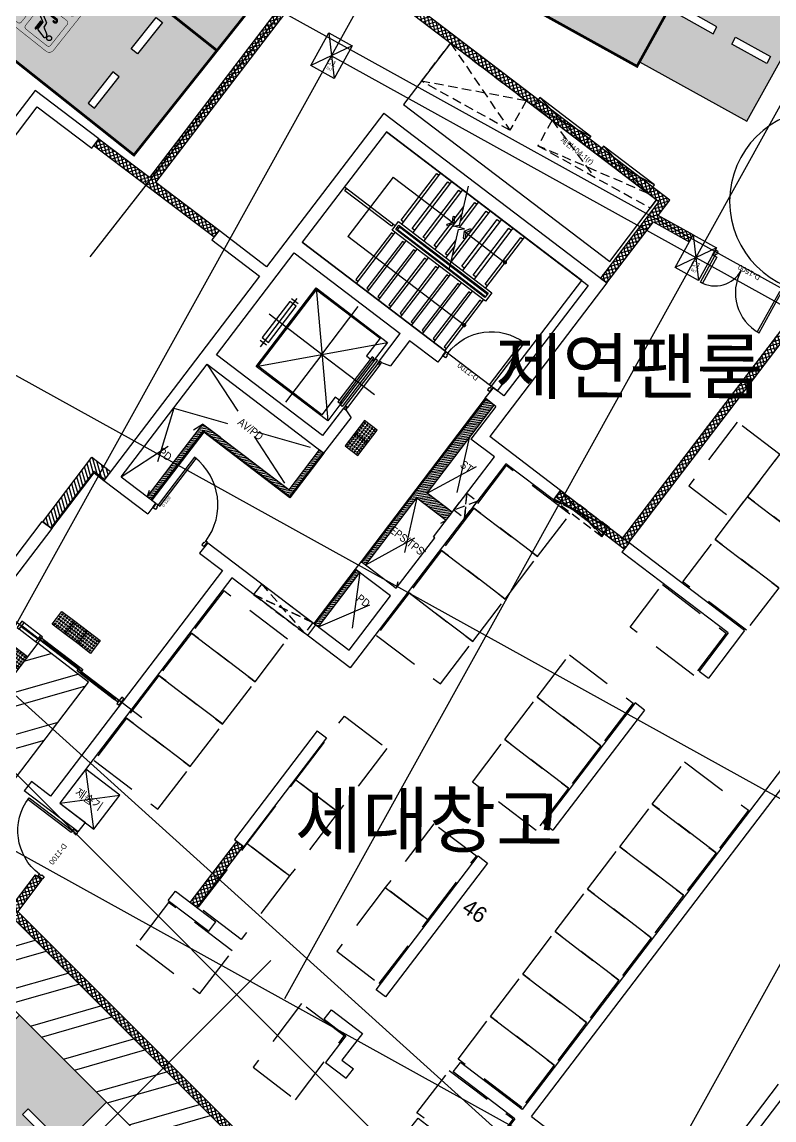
# Model space of a CAD drawing. Header units: millimetres. Extents: x -21000 to 567700, y 435000 to 850800.
# Drawn here: x 192557 to 206638, y 630359 to 650931 of the extents above; entities that cross this region are included whole.
import ezdxf
from ezdxf.enums import TextEntityAlignment as Align
from ezdxf.xclip import XClip

# ---------------------------------------------------------------- set-up
doc = ezdxf.new("R2010")
doc.units = ezdxf.units.MM
doc.header["$LTSCALE"] = 700
doc.header["$XCLIPFRAME"] = 2
for name, pattern in [('AB_Pbase$0$CEN', [62, 60, -1, 0, -1]), ('AB_Pbase$0$CON-104-B2F$0$HIDDEN', [9.525, 6.35, -3.175]), ('AB_Pbase$0$HID', [2.3, 1.5, -0.8]), ('AB_Pbase$0$HIDDEN1', [0.375, 0.25, -0.125]), ('AB_Pbase$0$주차장기둥$0$CEN', [62, 60, -1, 0, -1]), ('AB_Pbase$0$지하1층 동골조$0$$4$12$0$HIDDEN', [0.375, 0.25, -0.125]), ('HIDDEN', [9.525, 6.35, -3.175])]:
    doc.linetypes.add(name, pattern=pattern)
doc.layers.get('0').update_dxf_attribs({"color": 2})
doc.layers.get('Defpoints').update_dxf_attribs({"color": 171})
for name, color, linetype, plot in [('AB_Pbase$0$252', 252, 'Continuous', False), ('AB_Pbase$0$AB_Pbase_지붕층_구조도void$0$DEF_TEXT', 221, 'Continuous', False), ('AB_Pbase$0$CON-104-B2F$0$DEF', 181, 'AB_Pbase$0$CON-104-B2F$0$HIDDEN', False), ('AB_Pbase$0$DEFPOINT', 247, 'Continuous', False), ('AB_Pbase$0$Defponts', 161, 'Continuous', False), ('AB_Pbase$0$주차장기둥$0$DEFPOINT', 247, 'Continuous', False)]:
    doc.layers.add(name, color=color, linetype=linetype, plot=plot)
for name, color, linetype in [('AB_Pbase$0$CEN', 1, 'AB_Pbase$0$CEN'), ('AB_Pbase$0$da-open hid', 8, 'AB_Pbase$0$HIDDEN1'), ('AB_Pbase$0$ELE4', 4, 'Continuous'), ('AB_Pbase$0$ELE6', 6, 'Continuous'), ('AB_Pbase$0$ELE8', 8, 'Continuous'), ('AB_Pbase$0$ELE9', 9, 'Continuous'), ('AB_Pbase$0$elev', 6, 'Continuous'), ('AB_Pbase$0$FIN', 6, 'Continuous'), ('AB_Pbase$0$HAT-BR', 5, 'Continuous'), ('AB_Pbase$0$LEAD', 7, 'Continuous'), ('AB_Pbase$0$void', 1, 'AB_Pbase$0$HID'), ('AB_Pbase$0$WAL', 3, 'Continuous'), ('AB_Pbase$0$WID', 4, 'Continuous'), ('AB_Pbase$0$WIN', 4, 'Continuous'), ('AB_Pbase$0$WIN1', 1, 'Continuous'), ('AB_Pbase$0$경량벽체 세대창고', 4, 'HIDDEN'), ('AB_Pbase$0$경량벽체 세대창고 모듈', 4, 'HIDDEN'), ('AB_Pbase$0$점자블럭', 5, 'Continuous'), ('AB_Pbase$0$제습기(세대창고)', 6, 'Continuous'), ('AB_Pbase$0$주차-sol', 254, 'Continuous'), ('AB_Pbase$0$주차-여행', 221, 'Continuous'), ('AB_Pbase$0$주차-일반', 9, 'Continuous'), ('AB_Pbase$0$주차-장애인', 8, 'Continuous'), ('AB_Pbase$0$주차장기둥$0$CEN_P', 244, 'AB_Pbase$0$주차장기둥$0$CEN'), ('AB_Pbase$0$지하1층 동골조$0$$4$ELE6', 6, 'Continuous'), ('TEX', 3, 'Continuous')]:
    doc.layers.add(name, color=color, linetype=linetype)
doc.styles.add('AB_Pbase$0$AB_Pbase_지붕층_구조도void$0$맑은 고딕', font='malgun.ttf')
doc.styles.add('AB_Pbase$0$돋움', font='')
doc.styles.add('AB_Pbase$0$주차장기둥$0$맑은 고딕', font='')
doc.styles.get('AB_Pbase$0$돋움').set_extended_font_data('Dotum')
doc.styles.get('AB_Pbase$0$주차장기둥$0$맑은 고딕').set_extended_font_data('Dotum')

# ---------------------------------------------------------------- blocks, each defined once
blk = doc.blocks.new('동번호0611')
at = {"layer": 'TEX', "color": 1, "ltscale": 600}
blk.add_arc((119000, -63426), 1721, 90, 270, dxfattribs=at)
blk = doc.blocks.new('AB_Pbase$0$Door_s_1300', base_point=(595997, -11083))
at = {"layer": 'AB_Pbase$0$Defponts'}
for p, q in [((595987, -11083), (595987, -10983)), ((597207, -11083), (597207, -10983))]:
    blk.add_line(p, q, dxfattribs=at)
at = {"layer": 'AB_Pbase$0$WIN'}
for points in [[(596037, -10983), (596077, -10983), (596077, -9863), (596037, -9863)], [(596052, -11028), (596052, -11083), (595997, -11083), (595997, -10983), (596037, -10983), (596037, -11028)], [(597142, -11028), (597142, -11083), (597197, -11083), (597197, -10983), (597157, -10983), (597157, -11028)]]:
    blk.add_lwpolyline(points, close=True, dxfattribs=at)
at = {"layer": 'AB_Pbase$0$WIN1'}
blk.add_arc((596037, -10983), 1120, 0, 90, dxfattribs=at)
at = {"layer": 'AB_Pbase$0$Defponts', "style": 'AB_Pbase$0$돋움'}
blk.add_text('D-1200', height=50, rotation=90, dxfattribs=at).set_placement((596124, -10844), align=Align.MIDDLE)
blk = doc.blocks.new('AB_Pbase$0$Door_s_1500')
at = {"layer": 'AB_Pbase$0$Defponts'}
for p, q in [((-10, 100), (-10, 0)), ((1510, 100), (1510, 0))]:
    blk.add_line(p, q, dxfattribs=at)
at = {"layer": 'AB_Pbase$0$WIN'}
for points in [[(40, 100), (80, 100), (80, 960), (40, 960)], [(1460, 100), (1420, 100), (1420, 660), (1460, 660)], [(55, 55), (55, 0), (0, 0), (0, 100), (40, 100), (40, 55)], [(1445, 55), (1445, 0), (1500, 0), (1500, 100), (1460, 100), (1460, 55)]]:
    blk.add_lwpolyline(points, close=True, dxfattribs=at)
at = {"layer": 'AB_Pbase$0$WIN1'}
for centre, radius, start, end in [((40, 100), 860, 360, 90), ((1460, 100), 560, 90, 180)]:
    blk.add_arc(centre, radius, start, end, dxfattribs=at)
at = {"layer": 'AB_Pbase$0$Defponts', "style": 'AB_Pbase$0$돋움'}
blk.add_text('D-1500', height=100, rotation=360, dxfattribs=at).set_placement((752, 58), align=Align.MIDDLE)
blk = doc.blocks.new('AB_Pbase$0$arrow1')
for p, q in [((0, 0), (0.286, 0.501)), ((0, 0), (0.286, -0.501)), ((0.165, 0), (0.41, 0.429)), ((0.165, 0), (0.41, -0.429)), ((0.286, 0.501), (0.41, 0.43)), ((0.286, -0.501), (0.41, -0.43))]:
    blk.add_line(p, q)
blk = doc.blocks.new('AB_Pbase$0$stair-지하1층')
at = {"layer": 'AB_Pbase$0$ELE4'}
for p, q in [((-3355, 2600), (-3355, 1400)), ((-3095, 2600), (-3095, 1400)), ((-2835, 2600), (-2835, 1400)), ((-2575, 2600), (-2575, 1400)), ((-2315, 2600), (-2315, 1400)), ((-2055, 2600), (-2055, 1400)), ((-1795, 2600), (-1795, 1400)), ((-1535, 2600), (-1535, 1400)), ((-1275, 2600), (-1275, 1400)), ((-1275, 1330), (-3350, 1330)), ((-1275, 1270), (-3350, 1270)), ((-3250, 1250), (-3250, 1270)), ((-3095, 1350), (-3095, 1330)), ((-2980, 1250), (-2980, 1270)), ((-2835, 1350), (-2835, 1330)), ((-2710, 1250), (-2710, 1270)), ((-2575, 1350), (-2575, 1330)), ((-2315, 1350), (-2315, 1330)), ((-2315, 1250), (-2315, 1270)), ((-2055, 1350), (-2055, 1330)), ((-2055, 1250), (-2055, 1270)), ((-1795, 1350), (-1795, 1330)), ((-1795, 1250), (-1795, 1270)), ((-1535, 1350), (-1535, 1330)), ((-1535, 1250), (-1535, 1270)), ((-1275, 1250), (-1275, 1350)), ((-1275, 1300), (-1250, 1300)), ((-1200, 1300), (0, 1300)), ((-3250, 0), (-3250, 1200)), ((-2980, 0), (-2980, 1200)), ((-2710, 0), (-2710, 1200)), ((-2440, 0), (-2440, 1200)), ((-2315, 920), (-2315, 1200)), ((-2055, 347), (-2055, 1200)), ((-1795, 0), (-1795, 1200)), ((-1535, 0), (-1535, 1200)), ((-1275, 0), (-1275, 1200)), ((-2170, 0), (-2170, 600))]:
    blk.add_line(p, q, dxfattribs=at)
at = {"layer": 'AB_Pbase$0$ELE6'}
for points in [[(-3355, 1450), (-3305, 1450), (-3305, 2550), (-3355, 2550)], [(-3095, 1450), (-3045, 1450), (-3045, 2550), (-3095, 2550)], [(-2835, 1450), (-2785, 1450), (-2785, 2550), (-2835, 2550)], [(-2575, 1450), (-2525, 1450), (-2525, 2550), (-2575, 2550)], [(-2315, 1450), (-2265, 1450), (-2265, 2550), (-2315, 2550)], [(-2055, 1450), (-2005, 1450), (-2005, 2550), (-2055, 2550)], [(-1795, 1450), (-1745, 1450), (-1745, 2550), (-1795, 2550)], [(-1535, 1450), (-1485, 1450), (-1485, 2550), (-1535, 2550)], [(-1275, 1450), (-1225, 1450), (-1225, 2550), (-1275, 2550)], [(-1150, 1300), (-1150, 1350), (-50, 1350), (-50, 1300)], [(-3250, 1150), (-3200, 1150), (-3200, 50), (-3250, 50)], [(-2980, 1150), (-2920, 1150), (-2920, 50), (-2980, 50)], [(-2710, 1150), (-2650, 1150), (-2650, 50), (-2710, 50)], [(-2440, 1150), (-2419, 1150)], [(-2390, 1085), (-2390, 50), (-2440, 50)], [(-2315, 1150), (-2265, 1150), (-2265, 809)], [(-2055, 1150), (-2005, 1150), (-2005, 236)], [(-1795, 1150), (-1745, 1150), (-1745, 50), (-1795, 50)], [(-1535, 1150), (-1485, 1150), (-1485, 50), (-1535, 50)], [(-1275, 1150), (-1225, 1150), (-1225, 50), (-1275, 50)], [(-2120, 621), (-2120, 594)], [(-2120, 491), (-2120, 50), (-2170, 50)]]:
    blk.add_lwpolyline(points, dxfattribs=at)
for points in [[(-1200, 1200), (-3400, 1200), (-3400, 1400), (-1200, 1400)], [(-1250, 1250), (-3350, 1250), (-3350, 1350), (-1250, 1350)]]:
    blk.add_lwpolyline(points, close=True, dxfattribs=at)
at = {"layer": 'AB_Pbase$0$LEAD'}
for p, q in [((-3355, 2000), (-615, 2000)), ((-615, 600), (-615, 2000)), ((-2290, 600), (-3250, 600)), ((-615, 600), (-2050, 600))]:
    blk.add_line(p, q, dxfattribs=at)
at = {"layer": 'AB_Pbase$0$LEAD', "const_width": 39.5}
for points in [[(-3355, 1980, -1), (-3355, 2020, -1)], [(-3250, 580, -1), (-3250, 620, -1)]]:
    blk.add_lwpolyline(points, format="xyb", close=True, dxfattribs=at)
at = {"layer": 'AB_Pbase$0$LEAD'}
blk.add_lwpolyline([(-2496, 1320), (-2188, 638), (-2268, 558), (-2072, 642), (-2152, 562), (-1844, -120)], dxfattribs=at)
at = {"layer": 'Defpoints'}
blk.add_lwpolyline([(-4600, 2600), (-4600, 0), (0, 0), (0, 2600)], close=True, dxfattribs=at)
at = {"layer": 'AB_Pbase$0$LEAD', "xscale": 225, "yscale": 225, "zscale": 225, "rotation": 180.0000000066403}
blk.add_blockref('AB_Pbase$0$arrow1', (-2290, 600), dxfattribs=at)
at = {"layer": 'AB_Pbase$0$LEAD', "extrusion": (0, 0, -1), "xscale": 225, "yscale": 225, "zscale": -225, "rotation": 179.9999999933595}
blk.add_blockref('AB_Pbase$0$arrow1', (2050, 600), dxfattribs=at)
blk = doc.blocks.new('AB_Pbase$0$점자블럭')
at = {"layer": 'AB_Pbase$0$점자블럭', "extrusion": (0, 0, -1)}
blk.add_lwpolyline([(0, 0), (300, 0), (300, 300), (0, 300)], close=True, dxfattribs=at)
at = {"layer": 'AB_Pbase$0$점자블럭', "color": 250}
for centre in [(-260, 260), (-260, 205), (-205, 260), (-205, 205), (-150, 260), (-150, 205), (-95, 260), (-95, 205), (-40, 260), (-40, 205), (-260, 150), (-260, 95), (-260, 40), (-205, 150), (-205, 95), (-205, 40), (-150, 150), (-150, 95), (-150, 40), (-95, 150), (-95, 95), (-95, 40), (-40, 150), (-40, 95), (-40, 40)]:
    blk.add_circle(centre, 15, dxfattribs=at)
blk = doc.blocks.new('AB_Pbase$0$ELEV-17-1', base_point=(816431, 396512))
at = {"layer": 'AB_Pbase$0$elev'}
for p, q in [((816431, 398029), (816431, 399270)), ((815901, 399012), (815876, 399012)), ((815901, 398962), (815876, 398962)), ((816931, 399012), (815931, 399012)), ((816931, 398962), (815931, 398962)), ((816431, 398883), (816431, 398923)), ((816961, 399012), (816986, 399012)), ((816961, 398962), (816986, 398962)), ((815506, 397188), (817356, 398870)), ((817356, 397188), (815506, 398870)), ((816431, 398808), (816431, 398848)), ((816431, 398029), (815306, 398029)), ((816431, 398029), (816431, 396788)), ((816431, 398029), (817556, 398029)), ((815946, 396948), (815946, 397098)), ((816916, 397098), (816916, 396948)), ((816981, 397023), (815846, 397023))]:
    blk.add_line(p, q, dxfattribs=at)
for points in [[(815886, 398883), (816976, 398883), (816976, 398923), (815886, 398923)], [(815904, 398965), (815928, 398965), (815928, 399009), (815904, 399009), (815904, 398997), (815901, 398997), (815901, 399012), (815931, 399012), (815931, 398962), (815901, 398962), (815901, 398977), (815904, 398977)], [(816958, 398965), (816934, 398965), (816934, 399009), (816958, 399009), (816958, 398997), (816961, 398997), (816961, 399012), (816931, 399012), (816931, 398962), (816961, 398962), (816961, 398977), (816958, 398977)], [(816966, 398848), (816966, 398808), (815906, 398808), (815906, 398848)], [(816006, 396948), (816006, 397098), (816856, 397098), (816856, 396948)]]:
    blk.add_lwpolyline(points, close=True, dxfattribs=at)
for points in [[(815936, 398858), (815946, 398858), (815946, 398870), (815506, 398870), (815506, 397188), (817356, 397188), (817356, 398870), (816916, 398870), (816916, 398858), (816926, 398858), (816916, 398858)], [(815936, 398798), (815946, 398798), (815946, 398713), (815531, 398713), (815531, 397213), (817331, 397213), (817331, 398713), (816916, 398713), (816916, 398798), (816926, 398798)]]:
    blk.add_lwpolyline(points, dxfattribs=at)
at = {"layer": 'Defpoints'}
for p, q in [((815876, 399012), (815826, 399162)), ((816986, 399012), (817036, 399162)), ((815876, 398962), (815876, 399012)), ((816986, 399012), (816986, 398962))]:
    blk.add_line(p, q, dxfattribs=at)
blk = doc.blocks.new('AB_Pbase$0$Door_s_1100')
at = {"layer": 'AB_Pbase$0$Defponts'}
for p, q in [((-10, 0), (-10, 100)), ((1110, 0), (1110, 100))]:
    blk.add_line(p, q, dxfattribs=at)
at = {"layer": 'AB_Pbase$0$WIN'}
for points in [[(40, 100), (80, 100), (80, 1120), (40, 1120)], [(55, 55), (55, 0), (0, 0), (0, 100), (40, 100), (40, 55)], [(1045, 55), (1045, 0), (1100, 0), (1100, 100), (1060, 100), (1060, 55)]]:
    blk.add_lwpolyline(points, close=True, dxfattribs=at)
at = {"layer": 'AB_Pbase$0$WIN1'}
blk.add_arc((40, 100), 1020, 0, 90, dxfattribs=at)
at = {"layer": 'AB_Pbase$0$Defponts', "style": 'AB_Pbase$0$돋움'}
blk.add_text('D-1100', height=100, dxfattribs=at).set_placement((550, 50), align=Align.MIDDLE)
blk = doc.blocks.new('AB_Pbase$0$CO_104-1-B')
at = {"layer": 'AB_Pbase$0$HAT-BR'}
h = blk.add_hatch(dxfattribs=at)
h.set_pattern_fill('ANSI31', color=256, scale=10)
h.set_pattern_definition([(45, (-38009.297, -274450.456), (-22.4506403, 22.4506403), [])])
h.paths.add_polyline_path([(50, 1619), (50, 2649), (-40, 2649), (-40, 1709), (-2070, 1709), (-2070, -1), (-1980, -1), (-1980, 1619)])
h.paths.add_polyline_path([(1960, 3039), (2650, 3039), (2650, 3229), (2060, 3229), (2060, 5300), (1870, 5300), (1870, 3039), (1870, 1459), (1960, 1459)])
h.paths.add_polyline_path([(1870, 0), (1960, 0), (1960, 1279), (1870, 1279)])
blk.add_line((2650, 2340), (2700, 2340))
at = {"layer": 'AB_Pbase$0$FIN'}
blk.add_line((1850, 5300), (1850, 1459), dxfattribs=at)
for points in [[(70, 2649), (70, 1599), (-1960, 1599), (-1960, -1)], [(1850, 1279), (1850, 0)]]:
    blk.add_lwpolyline(points, dxfattribs=at)
at = {"layer": 'AB_Pbase$0$void'}
for p, q in [((2060, 3229), (2650, 4530)), ((2060, 4530), (2650, 3229)), ((1960, 1459), (2650, 3039)), ((1960, 3039), (2680, 1459)), ((-2680, 1619), (-40, 2649)), ((-2680, 2649), (-40, 1709)), ((-2680, -1), (-2070, 1709)), ((-40, 1709), (-2070, 1709)), ((-2070, 1709), (-2070, -1)), ((-2680, 1619), (-2070, -1)), ((1960, 1279), (2680, 0)), ((1960, 0), (2680, 1274))]:
    blk.add_line(p, q, dxfattribs=at)
at = {"layer": 'AB_Pbase$0$WAL'}
for points in [[(1960, 3039), (2650, 3039), (2650, 3229), (2060, 3229), (2060, 5300), (1870, 5300), (1870, 3039), (1870, 1459), (1960, 1459), (1960, 3039)], [(50, 1619), (50, 2649), (-40, 2649), (-40, 1709), (-2070, 1709), (-2070, -1), (-1980, -1), (-1980, 1619), (50, 1619)]]:
    blk.add_lwpolyline(points, dxfattribs=at)
blk.add_lwpolyline([(1870, 0), (1960, 0), (1960, 1279), (1870, 1279)], close=True, dxfattribs=at)
at = {"extrusion": (0, 0, -1), "zscale": -1, "rotation": 90}
blk.add_blockref('AB_Pbase$0$ELEV-17-1', (2600, 4100), dxfattribs=at)
at = {"extrusion": (0, 0, -1), "zscale": -1}
for p in [(-300, 3300), (-300, 3000)]:
    blk.add_blockref('AB_Pbase$0$점자블럭', p, dxfattribs=at)
at = {"layer": 'AB_Pbase$0$WID', "extrusion": (0, 0, -1), "zscale": -1}
blk.add_blockref('AB_Pbase$0$Door_s_1100', (-1840, 5450), dxfattribs=at)
at = {"layer": 'AB_Pbase$0$Defponts', "style": 'AB_Pbase$0$돋움', "width": 0.9}
for s, p in [('ST', (2346, 4069)), ('EPS/TPS', (2295, 2295)), ('AV/PD', (-1297, 2180)), ('PD', (-2283, 833)), ('PD', (2332, 898))]:
    blk.add_text(s, height=150, dxfattribs=at).set_placement(p, align=Align.MIDDLE)
blk = doc.blocks.new('AB_Pbase$0$20160212_34980', base_point=(54476081, -70515734))
at = {"layer": 'AB_Pbase$0$WIN', "rotation": 125.1554939794611}
blk.add_blockref('AB_Pbase$0$Door_s_1100', (54476081, -70515734), dxfattribs=at)
blk = doc.blocks.new('AB_Pbase$0$CON-104-B2F')
for p, q in [((-250, 250), (-250, -3370)), ((-250, 250), (5000, 250)), ((5000, 250), (5000, -3370)), ((0, 0), (4750, 0)), ((4750, 0), (4750, -2600)), ((0, 0), (0, -2600)), ((3380, -2600), (0, -2600)), ((3380, -2600), (3380, -2850)), ((4750, -2600), (4500, -2600)), ((4500, -2850), (4500, -2600)), ((0, -5250), (0, -2850)), ((0, -2850), (2500, -2850)), ((2500, -3494), (2500, -2850)), ((3380, -2850), (2720, -2850)), ((2720, -2850), (2720, -3438)), ((4750, -2850), (4500, -2850)), ((4750, -2850), (4750, -3620)), ((-250, -3370), (-1370, -3370)), ((-1370, -3370), (-1370, -3590)), ((2500, -3494), (2550, -3494)), ((2550, -3494), (2720, -3438)), ((6670, -3370), (5000, -3370)), ((6670, -3370, 0), (6670, -3590, 0)), ((11000, -3370), (8280, -3370, 0)), ((8280, -3370), (8280, -3590)), ((11000, -3370), (11000, -4490)), ((-1370, -3590), (-250, -3590)), ((-250, -3590), (-250, -8400)), ((5300, -3620), (4750, -3620)), ((5300, -5500), (5300, -3620)), ((5550, -3590), (5550, -8400)), ((6670, -3590), (5550, -3590)), ((10780, -3590), (8280, -3590, 0)), ((10780, -3590), (10780, -4490)), ((10780, -4490), (11000, -4490)), ((13120, -4490), (13120, -13030)), ((13340, -13030), (13340, -4490)), ((2500, -4604), (2500, -5250)), ((2500, -4604), (2550, -4604)), ((2550, -4604), (2720, -4662)), ((2720, -5500), (2720, -4662)), ((2500, -5250), (0, -5250)), ((-30, -5500), (2720, -5500)), ((-30, -8150), (-30, -5500)), ((5330, -5500), (5300, -5500)), ((5330, -6690), (5330, -5500)), ((10190, -5690), (10190, -8520)), ((10410, -5690), (10190, -5690)), ((10410, -5690), (10410, -8520)), ((4500, -6690), (4500, -6870)), ((4500, -6690), (5330, -6690)), ((5330, -6870), (4500, -6870)), ((5330, -8150), (5330, -6870)), ((-30, -8150), (785, -8150)), ((785, -8150), (785, -8400)), ((2005, -8150), (5330, -8150)), ((2005, -8150), (2005, -8400)), ((-250, -8400), (785, -8400)), ((2005, -8400), (2540, -8400)), ((2540, -8400), (2540, -13710)), ((2760, -8400), (2760, -13710)), ((5550, -8400), (2760, -8400)), ((10190, -8520), (10410, -8520)), ((-700, -12270), (-700, -9710)), ((-700, -9710), (-480, -9710)), ((-480, -9710), (-480, -12270)), ((5770, -9710), (5770, -12270)), ((5770, -9710), (5990, -9710)), ((5990, -9710), (5990, -12270)), ((9590, -9750), (9810, -9750)), ((9590, -12900), (9590, -9750)), ((9810, -9750), (9810, -12900)), ((16650, -9750), (16650, -12900)), ((16870, -12900), (16870, -9750)), ((5770, -12270), (5990, -12270)), ((9810, -12900), (9590, -12900)), ((13120, -13030), (11670, -13030)), ((11670, -13250), (11670, -13030)), ((13340, -13030), (14790, -13030)), ((13120, -13250), (11670, -13250)), ((13120, -13250), (13120, -14340)), ((2540, -13710), (2090, -13710)), ((2090, -13710), (2090, -13930)), ((2760, -13710), (3360, -13710)), ((3360, -13930), (3360, -13710)), ((5480, -13710), (6430, -13710)), ((5480, -13930), (5480, -13710)), ((6430, -13930), (6430, -13710)), ((9150, -13710), (9880, -13710)), ((9150, -13930), (9150, -13710)), ((9880, -13710), (9880, -14340)), ((3360, -13930), (2090, -13930)), ((5480, -13930), (6430, -13930)), ((9150, -13930), (9660, -13930)), ((9660, -13930), (9660, -14560)), ((9880, -14340), (10150, -14340)), ((10150, -14560), (10150, -14340)), ((11670, -14340), (13120, -14340)), ((11670, -14560), (11670, -14340)), ((9660, -14560), (10150, -14560))]:
    blk.add_line(p, q)
blk.add_lwpolyline([(-5820, -4270), (-5820, -4490), (-5480, -4490), (-5480, -3590), (-4200, -3590), (-4200, -3370), (-5700, -3370), (-5700, -4270)], close=True)
at = {"layer": 'AB_Pbase$0$CON-104-B2F$0$DEF'}
for p, q in [((3275, -8150), (3275, -8400)), ((4545, -8150), (4545, -8400))]:
    blk.add_line(p, q, dxfattribs=at)
blk = doc.blocks.new('AB_Pbase$0$CON-104-B1F')
at = {"layer": 'Defpoints'}
for p, q in [((6670, -3570), (6670, -3370)), ((7790, -3370), (6670, -3570)), ((6670, -3370), (7790, -3570)), ((7790, -3570), (7790, -3370))]:
    blk.add_line(p, q, dxfattribs=at)
blk.add_blockref('AB_Pbase$0$CON-104-B2F', (0, 0))
blk = doc.blocks.new('AB_Pbase$0$지하1층 동골조')
at = {"layer": 'AB_Pbase$0$지하1층 동골조$0$$4$ELE6', "color": 6, "linetype": 'AB_Pbase$0$지하1층 동골조$0$$4$12$0$HIDDEN'}
for points in [[(53699, 1823), (53898, 1671), (54140, 1990), (53699, 1823), (53941, 2141), (53898, 1671), (53942, 2141), (54140, 1990)], [(56471, 1319), (56605, 1495), (55698, 2186), (56471, 1319), (55564, 2010), (56605, 1495), (55564, 2010), (55698, 2186)], [(50101, 441), (49949, 242), (50905, -486), (50101, 441), (51057, -287), (49949, 242), (51057, -287), (50905, -486)]]:
    blk.add_lwpolyline(points, dxfattribs=at)
at = {"rotation": 322.7001034465601}
blk.add_blockref('AB_Pbase$0$CON-104-B1F', (52434, 8909), dxfattribs=at)
blk = doc.blocks.new('AB_Pbase$0$주출입구현관문(104동 지하)')
at = {"layer": 'AB_Pbase$0$CEN'}
blk.add_line((-5786, -6473), (-2853, -8707), dxfattribs=at)
at = {"layer": 'AB_Pbase$0$Defponts'}
blk.add_line((-3270, -8484), (-3179, -8364), dxfattribs=at)
at = {"layer": 'AB_Pbase$0$ELE9'}
for p, q in [((-4750, -7168), (-5056, -6934)), ((-4841, -7287), (-5147, -7054)), ((-4698, -7289), (-4034, -7795)), ((-4674, -7257), (-4009, -7763)), ((-4008, -7877), (-3360, -8371)), ((-3984, -7845), (-3336, -8339))]:
    blk.add_line(p, q, dxfattribs=at)
at = {"layer": 'AB_Pbase$0$WIN'}
for p, q in [((-5096, -6986), (-4789, -7219)), ((-5108, -7002), (-4801, -7235)), ((-4025, -7784), (-4689, -7278)), ((-4018, -7774), (-4682, -7268)), ((-4017, -7774), (-4029, -7789)), ((-3989, -7852), (-4000, -7867)), ((-3351, -8360), (-4000, -7866)), ((-3344, -8350), (-3993, -7857)), ((-3341, -8346), (-3352, -8361))]:
    blk.add_line(p, q, dxfattribs=at)
for points in [[(-5056, -6934), (-5096, -6904), (-5187, -7023), (-5147, -7054)], [(-4753, -7254), (-4765, -7244), (-4734, -7205), (-4722, -7214), (-4710, -7198), (-4750, -7168), (-4841, -7287), (-4801, -7317)], [(-4009, -7763), (-3954, -7806), (-3978, -7837), (-4034, -7795)], [(-3336, -8339), (-3280, -8382), (-3304, -8413), (-3360, -8371)], [(-3317, -8447), (-3278, -8478), (-3187, -8358), (-3227, -8328)]]:
    blk.add_lwpolyline(points, close=True, dxfattribs=at)
for points in [[(-4674, -7257), (-4698, -7289), (-4754, -7247), (-4729, -7215), (-4674, -7257)], [(-3984, -7845), (-4008, -7877), (-4064, -7835), (-4040, -7803), (-3984, -7845)]]:
    blk.add_lwpolyline(points, dxfattribs=at)
at = {"layer": 'AB_Pbase$0$점자블럭', "rotation": 322.7001034513413}
for p in [(-4290, -7141), (-4051, -7323), (-3812, -7505), (-5171, -7802)]:
    blk.add_blockref('AB_Pbase$0$점자블럭', p, dxfattribs=at)
blk = doc.blocks.new('AB_Pbase$0$세대창고')
at = {"layer": 'AB_Pbase$0$경량벽체 세대창고', "ltscale": 0.2}
blk.add_lwpolyline([(-290837, 78445), (-291837, 78445), (-291837, 79945), (-290837, 79945)], close=True, dxfattribs=at)
blk = doc.blocks.new('AB_Pbase$0$C1CD84166')
at = {"layer": 'AB_Pbase$0$경량벽체 세대창고', "ltscale": 0.2}
blk.add_lwpolyline([(125, 245), (1625, 245), (1625, 1245), (125, 1245)], close=True, dxfattribs=at)
blk = doc.blocks.new('AB_Pbase$0$제습기(세대창고)')
at = {"layer": 'AB_Pbase$0$제습기(세대창고)', "color": 6, "ltscale": 0.2}
for p, q in [((0, 0), (800, 800)), ((0, 800), (800, 0))]:
    blk.add_line(p, q, dxfattribs=at)
blk.add_lwpolyline([(0, 0), (800, 0), (800, 800), (0, 800)], close=True, dxfattribs=at)
at = {"layer": 'AB_Pbase$0$Defponts', "ltscale": 0.2, "style": 'AB_Pbase$0$돋움'}
blk.add_text('제습기', height=150, rotation=273.209, dxfattribs=at).set_placement((298, 688))
blk = doc.blocks.new('AB_Pbase$0$0228_REV.')
at = {"layer": 'AB_Pbase$0$경량벽체 세대창고 모듈'}
for name, p, rotation in [('AB_Pbase$0$C1CD84166', (409186, 536766), 232.7001034605817), ('AB_Pbase$0$세대창고', (170850, 351301), 232.7001033448221), ('AB_Pbase$0$세대창고', (170244, 350505), 232.7001033448221), ('AB_Pbase$0$세대창고', (169638, 349710), 232.7001033448221), ('AB_Pbase$0$세대창고', (168655, 348862), 232.700103461016), ('AB_Pbase$0$세대창고', (166914, 347549), 232.700103461016), ('AB_Pbase$0$세대창고', (166308, 346753), 232.700103461016), ('AB_Pbase$0$세대창고', (165702, 345958), 232.700103461016), ('AB_Pbase$0$세대창고', (169069, 345543), 232.7001033448221), ('AB_Pbase$0$세대창고', (168463, 344747), 232.7001033448221), ('AB_Pbase$0$C1CD84166', (403505, 529240), 232.7001034605817), ('AB_Pbase$0$세대창고', (167857, 343952), 232.7001033448221), ('AB_Pbase$0$C1CD84166', (402596, 528046), 232.7001034605817), ('AB_Pbase$0$세대창고', (167251, 343156), 232.7001033448221), ('AB_Pbase$0$세대창고', (166645, 342361), 232.7001033448221), ('AB_Pbase$0$세대창고', (166039, 341565), 232.7001033448221), ('AB_Pbase$0$C1CD84166', (401028, 525872), 232.7001034605817), ('AB_Pbase$0$세대창고', (165433, 340770), 232.7001033448221), ('AB_Pbase$0$세대창고', (164663, 339760), 232.7001034614984)]:
    blk.add_blockref(name, p, dxfattribs=dict(at, rotation=rotation))
for name, p, xscale, rotation in [('AB_Pbase$0$세대창고', (291541, 255183), -0.9999999999999996, 52.66271418516177), ('AB_Pbase$0$세대창고', (290934, 254388), -0.9999999999999996, 52.66271418516177), ('AB_Pbase$0$세대창고', (290328, 253593), -0.9999999999999996, 52.66271418516177), ('AB_Pbase$0$세대창고', (286252, 252839), -0.9999999999999996, 52.66271418516177), ('AB_Pbase$0$세대창고', (289721, 252798), -0.9999999999999996, 52.66271418516177), ('AB_Pbase$0$세대창고', (285645, 252044), -0.9999999999999996, 52.66271418516177), ('AB_Pbase$0$세대창고', (285039, 251249), -0.9999999999999996, 52.66271418516177), ('AB_Pbase$0$세대창고', (284432, 250453), -0.9999999999999996, 52.66271418516177), ('AB_Pbase$0$C1CD84166', (403014, 530355), -0.9999999999999984, 52.66271418671387), ('AB_Pbase$0$C1CD84166', (402104, 529162), -0.9999999999999984, 52.66271418671387), ('AB_Pbase$0$C1CD84166', (401194, 527970), -0.9999999999999984, 52.66271418671387), ('AB_Pbase$0$세대창고', (285219, 247000), -0.9999999999999996, 52.66271418516177)]:
    blk.add_blockref(name, p, dxfattribs=dict(at, xscale=xscale, rotation=rotation))
at = {"layer": 'AB_Pbase$0$제습기(세대창고)', "color": 6, "rotation": 52.70010346056526}
blk.add_blockref('AB_Pbase$0$제습기(세대창고)', (397259, 528895), dxfattribs=at)
at = {"layer": 'AB_Pbase$0$Defponts', "style": 'AB_Pbase$0$돋움'}
blk.add_text('46', height=300, rotation=325.9067, dxfattribs=at).set_placement((404127, 527359))
blk = doc.blocks.new('AB_Pbase$0$주차장기둥$0$cen 2bl 지하')
at = {"layer": 'AB_Pbase$0$주차장기둥$0$CEN_P', "color": 5}
for p, q in [((-119386, 77315), (-119386, 259658)), ((-111586, 77315), (-111586, 259629)), ((-103786, 77402), (-103786, 259687)), ((-119386, 93183), (119274, 93183)), ((-127186, 85083), (119274, 85083)), ((-127186, 77283), (119274, 77283))]:
    blk.add_line(p, q, dxfattribs=at)
at = {"layer": 'AB_Pbase$0$주차장기둥$0$CEN_P', "color": 54}
for p, q in [((-130483, 82129), (39239, 33413)), ((-112160, 77806), (-126575, 27582))]:
    blk.add_line(p, q, dxfattribs=at)
blk = doc.blocks.new('AB_Pbase$0$주차장기둥$0$p기둥 5x7')
blk.add_lwpolyline([(-250, 350), (250, 350), (250, -350), (-250, -350)], close=True)
at = {"layer": 'AB_Pbase$0$주차장기둥$0$DEFPOINT'}
for p, q in [((250, 350), (-250, -350)), ((-250, 350), (250, -350))]:
    blk.add_line(p, q, dxfattribs=at)
at = {"layer": 'AB_Pbase$0$주차장기둥$0$DEFPOINT', "color": 6, "style": 'AB_Pbase$0$주차장기둥$0$맑은 고딕'}
for s, height, p in [('C1', 100, (-24, -160)), ('5x7', 50, (29, -259))]:
    blk.add_text(s, height=height, rotation=0, dxfattribs=at).set_placement(p)
blk = doc.blocks.new('AB_Pbase$0$주차장기둥')
for name, p, rotation in [('AB_Pbase$0$주차장기둥$0$cen 2bl 지하', (36992, -11667), 1.99999810188403), ('AB_Pbase$0$주차장기둥$0$p기둥 5x7', (-77778, 77565), 1.999998101882044), ('AB_Pbase$0$주차장기둥$0$p기둥 5x7', (-85573, 77293), 1.999998101882044)]:
    blk.add_blockref(name, p, dxfattribs=dict(rotation=rotation))
blk = doc.blocks.new('AB_Pbase$0$AB_Pbase_지붕층_구조도void')
for p, q in [((151201, -86517), (152312, -88149)), ((152618, -87597), (150656, -87231)), ((153101, -87964), (153890, -89023)), ((154899, -89334), (152837, -88440))]:
    blk.add_line(p, q)
at = {"elevation": 0}
for points in [[(152618, -87597), (152312, -88149), (150656, -87231), (151201, -86517)], [(153101, -87964), (152837, -88440), (154943, -89607), (155058, -89456)]]:
    blk.add_lwpolyline(points, close=True, dxfattribs=at)
at = {"layer": 'AB_Pbase$0$AB_Pbase_지붕층_구조도void$0$DEF_TEXT'}
for p, q in [((152873, -87539), (153706, -88425)), ((152752, -87698), (153827, -88266)), ((154066, -88448), (154899, -89334)), ((155020, -89175), (153945, -88607))]:
    blk.add_line(p, q, dxfattribs=at)
at = {"layer": 'AB_Pbase$0$AB_Pbase_지붕층_구조도void$0$DEF_TEXT', "elevation": 0}
for points in [[(154180, -90609), (155058, -89456), (151201, -86517), (150322, -87670)], [(153706, -88425), (153827, -88266), (152873, -87539), (152752, -87698)], [(154899, -89334), (155020, -89175), (154066, -88448), (153945, -88607)]]:
    blk.add_lwpolyline(points, close=True, dxfattribs=at)
at = {"layer": 'AB_Pbase$0$AB_Pbase_지붕층_구조도void$0$DEF_TEXT', "style": 'AB_Pbase$0$AB_Pbase_지붕층_구조도void$0$맑은 고딕'}
blk.add_text('제연104-1(r)', height=100, rotation=322.7001, dxfattribs=at).set_placement((153243, -88349))
blk = doc.blocks.new('AB_Pbase$0$실명')
at = {"layer": 'AB_Pbase$0$Defponts', "style": 'AB_Pbase$0$돋움'}
blk.add_text('제연팬룸', height=1000, rotation=359.9315, dxfattribs=at).set_placement((222431, -186872))
blk.add_text('세대창고', height=1000, rotation=359.9315, dxfattribs=at).set_placement((221189, -194861), align=Align.MIDDLE)
blk = doc.blocks.new('AB_Pbase$0$AB_Pbase-C1BCB056C')
at = {"layer": 'AB_Pbase$0$주차-여행'}
h = blk.add_hatch(color=170, dxfattribs=at)
h.dxf.hatch_style = 1
edge = h.paths.add_edge_path()
edge.add_line((105, 5), (1405, 5))
edge.add_arc((1405, 105), 100, 270, 360)
edge.add_line((1505, 105), (1505, 1405))
edge.add_arc((1405, 1405), 100, 0, 90)
edge.add_line((1405, 1505), (105, 1505))
edge.add_arc((105, 1405), 100, 90, 180)
edge.add_line((5, 1405), (5, 105))
edge.add_arc((105, 105), 100, 180, 270)
h = blk.add_hatch(color=255, dxfattribs=at)
h.dxf.hatch_style = 1
h.paths.add_polyline_path([(465, 1094), (465, 1180, 0.714286), (325, 1180), (325, 1094, 0.219224), (185, 965), (355, 965), (355, 875), (435, 875), (435, 965), (605, 965, 0.219224)])
h.paths.add_polyline_path([(445, 1295, 1), (345, 1295, 1)])
h.paths.add_polyline_path([(905, 1187), (905, 887, 1), (925, 887), (925, 1187, -1), (970, 1187), (970, 1167, 1), (990, 1167), (990, 1187, 1)])
h.paths.add_polyline_path([(1323, 1301, 1), (1233, 1301, 1)])
h.paths.add_polyline_path([(1326, 1193, 0.878579), (1252, 1222), (1178, 1090), (1094, 1086, 0.258599), (1086, 1081), (994, 920, 0.979199), (1041, 893), (1120, 1020), (1258, 1020, 0.342105), (1287, 1042)])
h.paths.add_polyline_path([(1288, 1000), (1138, 1000, 1), (1138, 975), (1288, 975, 1)], flags=17)
h.paths.add_polyline_path([(437, 598, 1), (527, 598, 1)])
h.paths.add_polyline_path([(528, 486, 0.88788), (453, 517), (433, 482, 0.415611), (332, 466), (259, 343, 0.192889), (258, 335, 0.480795), (267, 323), (285, 323), (285, 186, 1), (340, 186), (340, 323), (460, 323, 0.335846), (488, 345)])
h.paths.add_polyline_path([(516, 297), (366, 297, 1), (366, 272), (516, 272, 1)], flags=17)
h.paths.add_polyline_path([(1053, 529, 1), (1002, 529, 1)])
h.paths.add_polyline_path([(1071, 480, 1.194973), (1032, 437)])
h.paths.add_polyline_path([(1196, 466, 0.70337), (1123, 516), (1027, 409, 1), (1064, 375), (1111, 428, -1), (1122, 418), (1063, 351, 0.482877), (1064, 343), (1073, 339, -0.332101), (1075, 333), (1040, 174), (1231, 174), (1185, 381, -0.096684), (1185, 402)])
h.paths.add_polyline_path([(1194, 582, 1), (1104, 582, 1)])
at = {"layer": 'AB_Pbase$0$주차-여행', "color": 255}
for p, q in [((325, 1180), (325, 1094)), ((465, 1180), (465, 1094)), ((905, 887), (905, 1187)), ((925, 887), (925, 1187)), ((970, 1167), (970, 1187)), ((990, 1167), (990, 1187)), ((994, 920), (1086, 1081)), ((1094, 1086), (1178, 1090)), ((1178, 1090), (1252, 1222)), ((1287, 1042), (1326, 1193)), ((355, 965), (185, 965)), ((355, 965), (355, 875)), ((435, 875), (355, 875)), ((605, 965), (435, 965)), ((435, 965), (435, 875)), ((1041, 893), (1120, 1020)), ((1120, 1020), (1258, 1020)), ((1138, 1000), (1288, 1000)), ((1138, 975), (1288, 975)), ((259, 343), (332, 466)), ((433, 482), (453, 517)), ((528, 486), (488, 345)), ((1123, 516), (1027, 409)), ((1071, 480), (1032, 437)), ((1122, 418), (1063, 351)), ((1111, 428), (1064, 375)), ((1185, 402), (1196, 466)), ((257, 333), (257, 338)), ((267, 323), (285, 323)), ((285, 323), (285, 186)), ((340, 323), (460, 323)), ((340, 323), (340, 186)), ((366, 297), (516, 297)), ((366, 272), (516, 272)), ((1075, 333), (1040, 174)), ((1073, 339), (1064, 343)), ((1185, 381), (1231, 174)), ((1231, 174), (1040, 174))]:
    blk.add_line(p, q, dxfattribs=at)
at = {"layer": 'AB_Pbase$0$주차-여행', "color": 255, "const_width": 10}
for points in [[(105, 5), (1405, 5, 0.414214), (1505, 105), (1505, 1405, 0.414214), (1405, 1505), (105, 1505, 0.414214), (5, 1405), (5, 105, 0.414214)], [(145, 805), (645, 805, 0.414214), (695, 855), (695, 1355, 0.414214), (645, 1405), (145, 1405, 0.414214), (95, 1355), (95, 855, 0.414214)], [(865, 805), (1365, 805, 0.414214), (1415, 855), (1415, 1355, 0.414214), (1365, 1405), (865, 1405, 0.414214), (815, 1355), (815, 855, 0.414214)], [(145, 105), (645, 105, 0.414214), (695, 155), (695, 655, 0.414214), (645, 705), (145, 705, 0.414214), (95, 655), (95, 155, 0.414214)], [(865, 105), (1365, 105, 0.414214), (1415, 155), (1415, 655, 0.414214), (1365, 705), (865, 705, 0.414214), (815, 655), (815, 155, 0.414214)]]:
    blk.add_lwpolyline(points, format="xyb", close=True, dxfattribs=at)
at = {"layer": 'AB_Pbase$0$주차-여행', "color": 255}
for centre, radius in [((395, 1295), 50), ((1278, 1301), 45), ((482, 598), 45), ((1149, 582), 45), ((1028, 529), 25.7)]:
    blk.add_circle(centre, radius, dxfattribs=at)
for centre, radius, start, end in [((1287, 1203), 40, 345.5444, 150.7519), ((395, 877), 227, 107.9202, 157.3801), ((395, 1156), 74, 18.9246, 161.0754), ((395, 877), 227, 22.6199, 72.0798), ((948, 1187), 42.5, 0, 180), ((948, 1187), 22.5, 0, 180), ((980, 1167), 10, 180, 0), ((1094, 1076), 10, 92.4323, 150.4282), ((1258, 1050), 30, 270, 345.5444), ((915, 887), 10, 180, 0), ((1018, 907), 27, 150.4282, 328.0196), ((1138, 987), 12.5, 90, 270), ((1288, 987), 12.5, 270, 90), ((391, 424), 72.3, 54.3449, 144.618), ((489, 497), 41, 344.2578, 150.6627), ((1048, 462), 29, 37.898, 238.2024), ((1117, 423), 7.5, 318.0502, 138.0502), ((1151, 478), 46.8, 345.409, 125.8947), ((267, 338), 10, 149.0416, 180), ((267, 333), 10, 180, 270), ((366, 284), 12.5, 90, 270), ((460, 353), 30, 270, 344.2578), ((516, 284), 12.5, 270, 90), ((1046, 392), 25, 138.0502, 318.0502), ((1066, 348), 5, 138.0502, 241.1496), ((1070, 334), 5, 347.664, 61.1496), ((1239, 393), 55, 170.2464, 192.336), ((312, 186), 27.5, 180, 0)]:
    blk.add_arc(centre, radius, start, end, dxfattribs=at)
blk = doc.blocks.new('AB_Pbase$0$AB_Pbase-여행주차_')
at = {"layer": 'AB_Pbase$0$주차-sol'}
h = blk.add_hatch(color=252, dxfattribs=at)
h.paths.add_polyline_path([(54378012, -70102334), (54378012, -70097234), (54375512, -70097234), (54375512, -70102334)])
h.paths.add_polyline_path([(54377037, -70098359), (54377037, -70098509), (54377787, -70098509), (54377787, -70098359)], flags=16)
h.paths.add_polyline_path([(54376487, -70098359), (54376487, -70098509), (54375737, -70098509), (54375737, -70098359)], flags=16)
at = {"layer": 'AB_Pbase$0$주차-여행', "const_width": 50}
blk.add_lwpolyline([(54378012, -70102334), (54378012, -70097234), (54375512, -70097234), (54375512, -70102334)], close=True, dxfattribs=at)
at = {"layer": 'AB_Pbase$0$주차-여행', "color": 5, "ltscale": 600}
for points in [[(54376487, -70098359), (54376487, -70098509), (54375737, -70098509), (54375737, -70098359)], [(54377037, -70098359), (54377037, -70098509), (54377787, -70098509), (54377787, -70098359)]]:
    blk.add_lwpolyline(points, close=True, dxfattribs=at)
at = {"layer": 'AB_Pbase$0$주차-여행', "xscale": 1.000000000002362, "yscale": 1.000000000002362, "zscale": 1.000000000002362}
blk.add_blockref('AB_Pbase$0$AB_Pbase-C1BCB056C', (54376007, -70101139), dxfattribs=at)
blk = doc.blocks.new('AB_Pbase$0$주차일반')
at = {"layer": 'AB_Pbase$0$주차-sol'}
h = blk.add_hatch(color=254, dxfattribs=at)
h.dxf.hatch_style = 1
h.paths.add_polyline_path([(0, 0), (-2300, 0), (-2300, -5000), (0, -5000)])
h.paths.add_polyline_path([(-200, -3725), (-200, -3875), (-950, -3875), (-950, -3725)], flags=16)
h.paths.add_polyline_path([(-1350, -3725), (-1350, -3875), (-2100, -3875), (-2100, -3725)], flags=16)
at = {"layer": 'AB_Pbase$0$주차-일반', "color": 6}
for points in [[(0, 0), (0, -5000), (-2300, -5000), (-2300, 0)], [(-1350, -3875), (-1350, -3725), (-2100, -3725), (-2100, -3875)], [(-950, -3875), (-950, -3725), (-200, -3725), (-200, -3875)]]:
    blk.add_lwpolyline(points, close=True, dxfattribs=at)
blk = doc.blocks.new('AB_Pbase$0$pppaaa_1_1')
at = {"layer": 'AB_Pbase$0$주차-여행'}
for p, rotation in [((13778151, -87020094), 150.9999985496493), ((88906695, -369365), 231.5388288804645), ((88905140, -371323), 231.5388288804645)]:
    blk.add_blockref('AB_Pbase$0$AB_Pbase-여행주차_', p, dxfattribs=dict(at, rotation=rotation))
at = {"layer": 'AB_Pbase$0$주차-일반', "xscale": -1}
for p, rotation in [((206544, 654560), 331.0000115673574), ((190603, 627160), 134.9848186021626)]:
    blk.add_blockref('AB_Pbase$0$주차일반', p, dxfattribs=dict(at, rotation=rotation))
blk = doc.blocks.new('AB_Pbase$0$장애인주차구획통로_1')
at = {"layer": 'AB_Pbase$0$ELE8'}
h = blk.add_hatch(dxfattribs=at)
h.set_pattern_fill('ANSI32', color=256, scale=80, angle=151)
h.set_pattern_definition([(196, (-28406.3, -694336.9), (210.0357, -732.4814), []), (196, (-28720.5, -694162.76), (210.0357, -732.4814), [])])
edge = h.paths.add_edge_path()
edge.add_line((170046, -66260), (162876, -59087))
edge.add_line((162876, -59087), (165399, -55775))
edge.add_line((165399, -55775), (164445, -55047))
edge.add_line((164445, -55047), (162020, -58230))
edge.add_line((162020, -58230), (158028, -54236))
edge.add_line((158028, -54236), (157179, -55084))
edge.add_line((157179, -55084), (169197, -67108))
edge.add_line((169197, -67108), (170046, -66260))
at = {"layer": 'AB_Pbase$0$주차-장애인', "color": 6, "elevation": 0}
blk.add_lwpolyline([(170046, -66260), (162876, -59087), (165399, -55775), (164445, -55047), (162020, -58230), (158028, -54236), (157179, -55084), (169197, -67108), (170046, -66260)], dxfattribs=at)
blk = doc.blocks.new('AB_Pbase')
at = {"layer": 'AB_Pbase$0$ELE8'}
h = blk.add_hatch(dxfattribs=at)
h.set_pattern_fill('NET', color=256, scale=20, angle=15.182184)
h.paths.add_polyline_path([(202643, 642151), (202552, 642032), (203833, 641056), (203924, 641175)])
h.paths.add_polyline_path([(203922, 641177), (207276, 645579), (211873, 643031), (211946, 643162), (206891, 645964), (206818, 645833), (207143, 645653), (203803, 641267)])
h.paths.add_polyline_path([(199849, 651282), (199758, 651162), (204480, 647565), (203389, 646134), (203508, 646043), (204379, 647185), (205051, 646813), (205124, 646944), (204470, 647306), (204690, 647594)])
h.paths.add_polyline_path([(199196, 651779), (198322, 652445), (194947, 648014), (193996, 648738), (193905, 648619), (196156, 646904), (196247, 647023), (195066, 647923), (198350, 652234), (199105, 651659)])
h = blk.add_hatch(dxfattribs=at)
h.set_pattern_fill('NET', color=256, scale=20, angle=15.182184)
h.paths.add_polyline_path([(190570, 638350), (190689, 638259), (191562, 639404), (191443, 639495)])
h.paths.add_polyline_path([(192071, 648884), (190862, 649806), (190953, 649925), (192162, 649004)])
h.paths.add_polyline_path([(207771, 637050), (207680, 636931), (208969, 635949), (209059, 636069)])
h.paths.add_polyline_path([(195828, 634344), (195709, 634435), (196581, 635580), (196701, 635489)])
h.paths.add_polyline_path([(217418, 618790), (217299, 618881), (216620, 617990), (216739, 617899)])
h.paths.add_polyline_path([(221042, 641649), (221161, 641558), (219446, 639307), (219327, 639398)])
h.paths.add_polyline_path([(231157, 636709), (230236, 635500), (230355, 635409), (231276, 636618)])
h.paths.add_polyline_path([(225958, 633416), (227103, 632543), (227013, 632424), (225867, 633296)])
h.paths.add_polyline_path([(223660, 643601), (223780, 643510), (222786, 642206), (222666, 642297)])
edge = h.paths.add_edge_path()
edge.add_line((219686, 619985), (220247, 620720))
edge.add_line((220247, 620720), (220127, 620811))
edge.add_line((220127, 620811), (219570, 620079))
edge.add_line((219570, 620079), (219689, 619988))
edge.add_line((221787, 623947), (221544, 623629))
edge.add_line((221544, 623629), (221425, 623720))
edge.add_line((221425, 623720), (221534, 623863))
edge.add_line((221534, 623863), (220548, 624614))
edge.add_line((220548, 624614), (220639, 624733))
edge.add_line((220639, 624733), (221625, 623982))
edge.add_line((221625, 623982), (221667, 624038))
edge.add_line((221667, 624038), (221787, 623947))
edge = h.paths.add_edge_path()
edge.add_line((214641, 617322), (214760, 617231))
edge.add_line((214760, 617231), (212395, 614127))
edge.add_line((212395, 614127), (206604, 619920))
edge.add_line((206604, 619920), (206710, 620026))
edge.add_line((206710, 620026), (206930, 619807))
edge.add_line((206930, 619807), (208563, 621952))
edge.add_line((208563, 621952), (208683, 621861))
edge.add_line((208683, 621861), (207037, 619700))
edge.add_line((207037, 619700), (212380, 614354))
edge.add_line((212380, 614354), (214641, 617322))
edge = h.paths.add_edge_path()
edge.add_line((186674, 640249), (186356, 640491))
edge.add_line((186356, 640491), (186447, 640611))
edge.add_line((186447, 640611), (186765, 640368))
edge.add_line((186765, 640368), (186674, 640249))
edge.add_line((190039, 638478), (187875, 640126))
edge.add_line((187875, 640126), (187966, 640245))
edge.add_line((187966, 640245), (190130, 638597))
edge.add_line((190130, 638597), (190039, 638478))
h.paths.add_polyline_path([(210830, 635914), (211228, 635611), (215393, 641080), (212310, 642789), (212383, 642920), (216170, 640821), (216098, 640689), (215526, 641006), (211347, 635520), (211800, 635175), (211709, 635056), (210739, 635795)])
h.paths.add_polyline_path([(217592, 639861), (217427, 639953), (217500, 640084), (219152, 639168), (219060, 639047), (217725, 639787), (216568, 638268), (219416, 636099), (219325, 635980), (216358, 638240)])
h.paths.add_polyline_path([(219505, 635968), (218766, 634998), (218646, 635089), (219386, 636059)])
h.paths.add_polyline_path([(205813, 620713), (205919, 620819), (199546, 627195), (201112, 629250), (200993, 629341), (199439, 627302), (192477, 634268), (192931, 634865), (192812, 634956), (192278, 634255)])
at = {"layer": 'AB_Pbase$0$HAT-BR'}
h = blk.add_hatch(dxfattribs=at)
h.set_pattern_fill('ANSI31', color=256, scale=20, angle=61)
h.paths.add_polyline_path([(194102, 642359), (193903, 642511), (193097, 641453), (192946, 641568), (193867, 642777), (194217, 642510)])
at = {"layer": 'AB_Pbase$0$252'}
blk.add_line((202357, 629352), (-212981, 1004411), dxfattribs=at)
at = {"layer": 'AB_Pbase$0$DEFPOINT', "color": 22}
for p, q in [((197466, 651189), (193827, 646532)), ((197363, 651160), (219172, 639071))]:
    blk.add_line(p, q, dxfattribs=at)
at = {"layer": 'AB_Pbase$0$FIN'}
for p, q in [((193113, 641441), (193907, 642483)), ((193907, 642483), (194090, 642343))]:
    blk.add_line(p, q, dxfattribs=at)
at = {"layer": 'AB_Pbase$0$WAL'}
for points in [[(199196, 651779), (198322, 652445), (194947, 648014), (193996, 648738), (193905, 648619), (196156, 646904), (196247, 647023), (195066, 647923), (198350, 652234), (199105, 651659)], [(199849, 651282), (199758, 651162), (204480, 647565), (203389, 646134), (203508, 646043), (204379, 647185), (205051, 646813), (205124, 646944), (204470, 647306), (204690, 647594)], [(194102, 642359), (193903, 642511), (193097, 641453), (192946, 641568), (193867, 642777), (194217, 642510)], [(195828, 634344), (195709, 634435), (196581, 635580), (196701, 635489)], [(205813, 620713), (192278, 634255), (192812, 634956), (192931, 634865), (192477, 634268), (199439, 627302), (200993, 629341), (201112, 629250), (199546, 627195), (205919, 620819)]]:
    blk.add_lwpolyline(points, close=True, dxfattribs=at)
for points in [[(203922, 641177), (207276, 645579), (211873, 643031), (211946, 643162), (206891, 645964), (206818, 645833), (207143, 645653), (203803, 641267), (203922, 641177)], [(203833, 641056), (202552, 642032), (202643, 642151), (203924, 641175), (203833, 641056)]]:
    blk.add_lwpolyline(points, dxfattribs=at)
for name, p, rotation in [('AB_Pbase$0$주차장기둥', (231893, 539971), 329.0000000345588), ('AB_Pbase$0$0228_REV.', (-203355, 106916), 359.9999999999992), ('AB_Pbase$0$지하1층 동골조', (146945, 639965), 359.9999999999994), ('AB_Pbase$0$실명', (-21011, 830850), 359.9999999999999), ('AB_Pbase$0$Door_s_1300', (195013, 641830), 322.700103460492), ('AB_Pbase$0$주출입구현관문(104동 지하)', (197652, 646607), 359.9999999999992)]:
    blk.add_blockref(name, p, dxfattribs=dict(rotation=rotation))
ref = blk.add_blockref('AB_Pbase$0$장애인주차구획통로_1', (28406, 694337), dxfattribs=dict(rotation=359.9999999999999))
XClip(ref).set_block_clipping_path([(-28406.3348484063, -694336.9095073047), (465439.3839524707, 145612.4817902463)])
at = {"layer": 'AB_Pbase$0$da-open hid', "rotation": 359.9999999999999}
blk.add_blockref('AB_Pbase$0$AB_Pbase_지붕층_구조도void', (49381, 737052), dxfattribs=at)
at = {"layer": 'AB_Pbase$0$ELE4'}
for name, p, rotation in [('AB_Pbase$0$CO_104-1-B', (196549, 640785), 322.7001034603513), ('AB_Pbase$0$stair-지하1층', (199379, 648874), 142.700103460434)]:
    blk.add_blockref(name, p, dxfattribs=dict(at, rotation=rotation))
at = {"layer": 'AB_Pbase$0$WAL'}
ref = blk.add_blockref('AB_Pbase$0$pppaaa_1_1', (0, 0), dxfattribs=dict(at, rotation=359.9999999999999))
XClip(ref).set_block_clipping_path([(-396188.9384898804, 0.0133324571), (493845.7278262604, 839949.4046300659)])
at = {"layer": 'AB_Pbase$0$WAL', "color": 153, "rotation": 150.9999981364547}
blk.add_blockref('AB_Pbase$0$Door_s_1500', (206858, 645926), dxfattribs=at)
at = {"layer": 'AB_Pbase$0$WAL', "xscale": -0.99999999999999, "rotation": 177.8555974390458}
blk.add_blockref('AB_Pbase$0$20160212_34980', (193604, 635748), dxfattribs=at)

msp = doc.modelspace()

# ---------------------------------------------------------------- block references
ref = msp.add_blockref('AB_Pbase', (0, 0))
XClip(ref).set_block_clipping_path([(-0.000000015, 445500.0000000148), (493845.7187941075, 839949.3912975936)])

# ---------------------------------------------------------------- next in the draw order: block references
msp.add_blockref('동번호0611', (88528, 710996))

doc.saveas('drawing.dxf')
